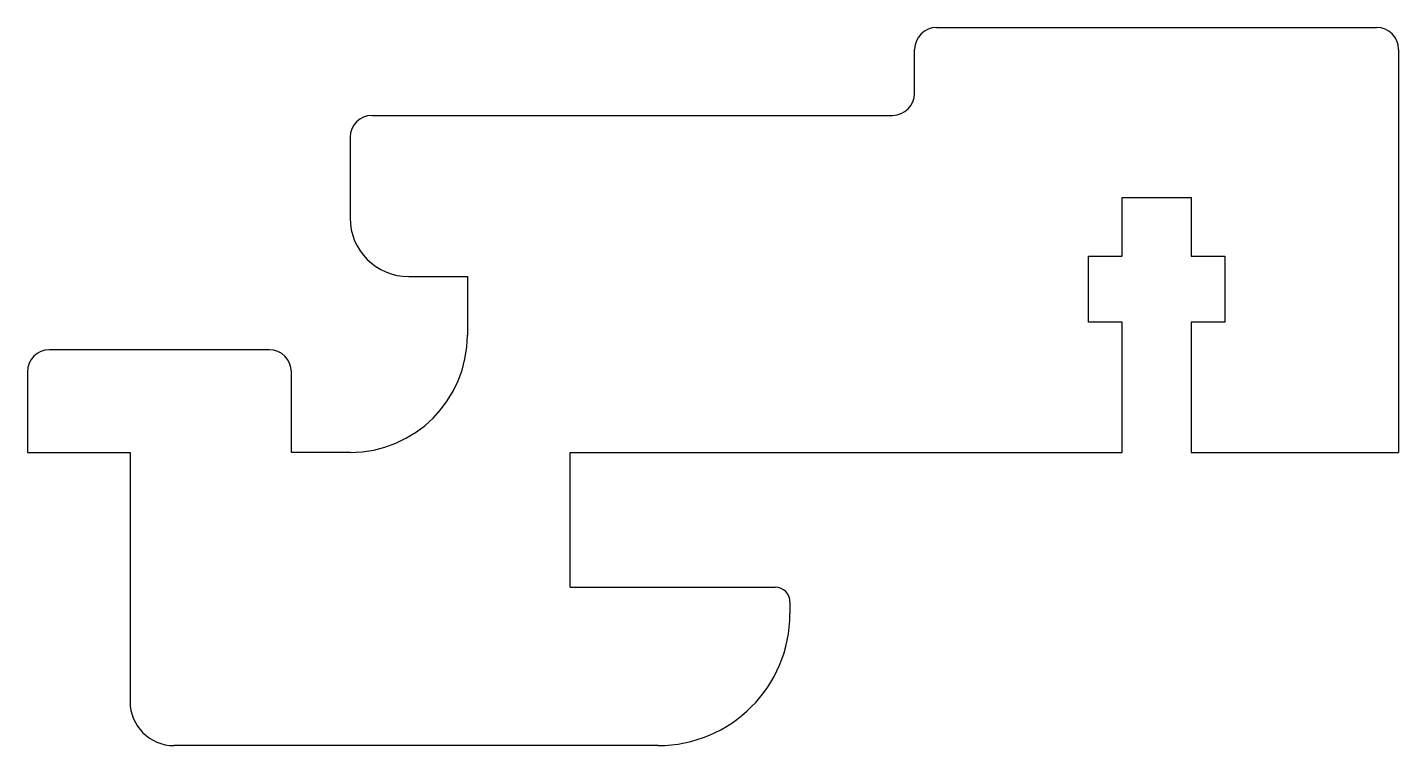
# Model space of a CAD drawing. Extents: x -22 to 71.5, y -20 to 29.
import ezdxf

# ---------------------------------------------------------------- set-up
doc = ezdxf.new("R2010")
doc.units = 0
doc.layers.add('Shape2DView001', color=7, linetype='CONTINUOUS')

msp = doc.modelspace()

# ---------------------------------------------------------------- linework, layer by layer
at = {"layer": 'Shape2DView001'}
for p, q in [((40, 29), (70, 29)), ((38.5, 24.5), (38.5, 27.5)), ((71.5, 27.5), (71.5, 0)), ((1.5, 23), (37, 23)), ((0, 21.5), (0, 16)), ((52.65, 13.4), (52.65, 17.4)), ((52.65, 17.4), (57.35, 17.4)), ((57.35, 17.4), (57.35, 13.4)), ((50.35, 8.9), (50.35, 13.4)), ((50.35, 13.4), (52.65, 13.4)), ((57.35, 13.4), (59.65, 13.4)), ((59.65, 13.4), (59.65, 8.9)), ((4, 12), (8, 12)), ((8, 12), (8, 8)), ((52.65, 8.9), (50.35, 8.9)), ((52.65, 0), (52.65, 8.9)), ((59.65, 8.9), (57.35, 8.9)), ((57.35, 8.9), (57.35, 0)), ((-5.5, 7), (-20.5, 7)), ((-22, 5.5), (-22, 0)), ((-4, 0), (-4, 5.5)), ((-22, 0), (-15, 0)), ((-15, 0), (-15, -17)), ((0, 0), (-4, 0)), ((15, -9.2), (15, 0)), ((15, 0), (52.65, 0)), ((57.35, 0), (71.5, 0)), ((15, -9.2), (29, -9.2)), ((30, -10.2), (30, -11)), ((21, -20), (-12, -20))]:
    msp.add_line(p, q, dxfattribs=at)
for centre, radius, start, end in [((40, 27.5), 1.5, 90, 180), ((70, 27.5), 1.5, 0, 90), ((37, 24.5), 1.5, -90, 0), ((1.5, 21.5), 1.5, 90, -180), ((4, 16), 4, -180, -90), ((0, 8), 8, -90, 0), ((-20.5, 5.5), 1.5, 90, 180), ((-5.5, 5.5), 1.5, 0, 90), ((29, -10.2), 1, 0, 90), ((21, -11), 9, -90, 0), ((-12, -17), 3, 180, -90)]:
    msp.add_arc(centre, radius, start, end, dxfattribs=at)

doc.saveas('drawing.dxf')
